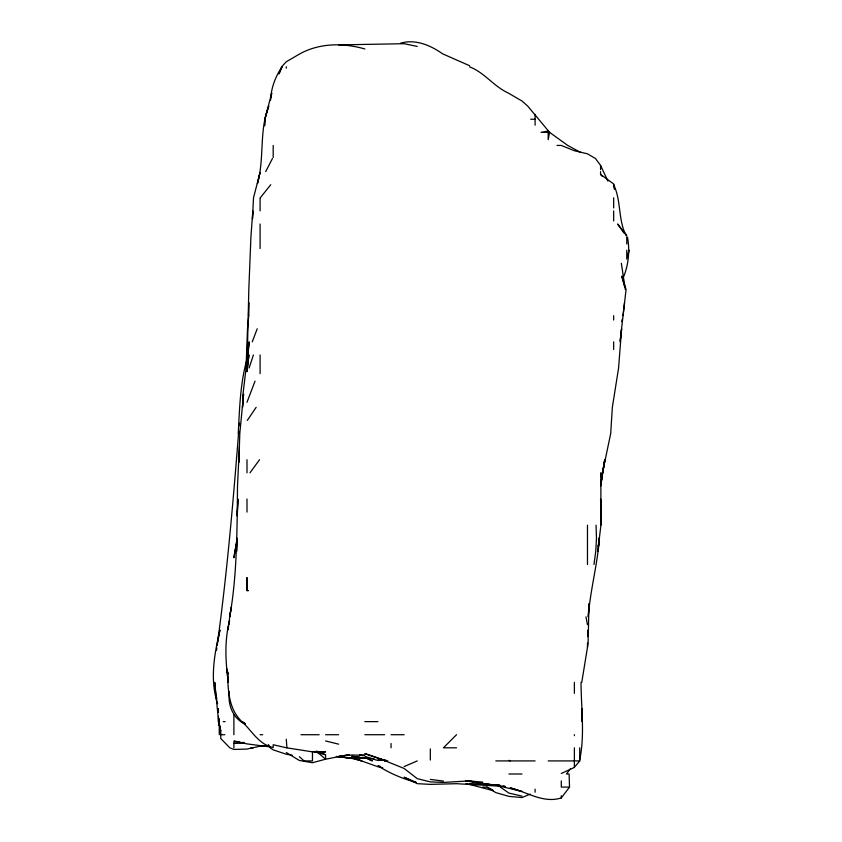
<?xml version="1.0" encoding="UTF-8"?>
<svg xmlns="http://www.w3.org/2000/svg" width="842" height="842" viewBox="0 0 842 842"><rect width="100%" height="100%" fill="white"/><g stroke="black" fill="none" stroke-linecap="round" stroke-linejoin="round"><path stroke-width="1.26" d="M219.246 734.719L219.32 719.005M588.421 629.953L588.916 603.767L588.263 616.86C590.168 590.41 597.473 564.729 599.43 538.291L598.273 546.626M237.255 512.104L237.255 516.03L238.044 499.001L237.255 512.104L237.507 485.908L239.391 446.618M229.34 691.503C227.635 704.691 232.602 718.058 245.011 724.141M600.778 476.74L600.851 472.815L600.935 525.197L598.325 546.626M252.474 218.762L253.505 197.807L260.094 172.442L257.442 183.493C264.683 158.201 258.926 130.931 268.745 106.145L264.904 119.238L264.599 125.784L264.893 119.238M218.488 716.384L218.362 721.626L219.278 725.32M238.844 459.721L238.875 462.342L239.802 433.525L243.591 394.245L242.528 407.339L242.98 394.245L249.19 341.863L247.622 358.881M252.537 218.762L252.81 210.91L250.916 237.097L248.811 289.48L247.243 358.639M579.749 759.716C584.969 734.392 581.117 708.08 581.033 682.336M246.99 364.765L247.138 361.092M581.706 721.626L582.232 708.532M587.79 636.51L588.095 629.953L588.169 643.056L581.769 682.336M238.244 433.525C239.57 408.58 240.191 383.342 246.99 359.134L246.99 362.955M237.276 512.104C236.728 547.163 235.876 582.232 229.708 616.86L231.076 608.524M627.5 237.097C629.858 250.274 628.711 263.914 623.775 276.387L621.806 276.387L626.069 289.48L620.059 341.863M248.737 315.666L247.495 328.769L246.064 368.049L246.327 365.502M238.749 430.904C233.097 502.558 226.993 574.17 217.152 645.435M239.244 425.673L239.496 423.052M246.601 362.955L246.99 359.134M270.577 100.187C271.071 88.157 275.25 76.748 282.049 66.855L279.565 72.812M623.017 315.666L624.553 302.573M620.196 340.673L620.628 337.095M620.901 334.716L621.617 328.769L618.575 368.049L612.344 407.339L610.703 433.525L602.493 472.815L600.83 484.718L604.693 459.721L600.735 485.908M216.562 650.192L216.857 647.814M600.767 484.718L602.346 472.815M271.071 97.809L271.724 93.052L264.904 119.238M593.968 564.477L595.757 551.384L596.483 538.291L596.062 525.197M228.582 626.385L227.898 629.953L231.15 607.335M229.035 624.006L229.487 621.628M217.436 643.056L219.962 629.953C214.373 654.129 209.605 679.568 217.636 703.765M621.754 321.623L622.27 319.244M229.582 620.438C224.372 640.636 225.445 661.854 228.34 682.336L227.266 669.243C228.182 687.377 227.519 708.111 241.886 721.626C252.053 730.803 258.526 744.36 273.187 747.538L273.187 744.738L286.28 747.749L312.466 751.874L325.57 751.906L316.403 751.453M246.99 402.265L255.042 381.142M249.116 368.049L253.4 354.956M252.263 341.863L257.21 328.769M278.87 74.001L281.617 66.855L286.28 61.74L299.373 54.12C319.402 42.868 343.189 42.753 364.849 48.962M265.704 171.621L272.45 158.528M247.295 420.432L256.147 407.339M249.979 472.815L259.546 459.721M570.413 768.778L566.445 774.009L569.097 774.009L569.529 787.102L561.288 797.942C543.416 803.636 526.955 792.038 510.094 787.807L521.998 791.48L495.812 785.186L465.689 780.902M260.262 197.807L270.756 184.714M574.381 767.283L579.77 760.915L579.706 747.812M456.522 734.719L443.429 747.812L456.522 747.812M561.288 773.472L574.381 767.43L574.381 747.812M404.139 766.578L417.232 760.915M530.334 794.101L521.998 797.563L508.905 796.364L495.812 792.617L486.939 787.102L482.708 787.102M400.571 43.195C415.222 38.837 430.557 45.268 442.46 53.762L469.615 65.718M220.804 738.56L229.803 747.812L233.897 749.443L246.99 749.075L260.094 746.191L267.945 745.917M348.188 754.842L325.57 759.2L312.466 762.715L299.373 760.473L286.28 752.516M349.377 754.79L338.663 756.4L351.756 755.011L364.849 755.316L359.618 754.895M237.476 743.065L233.897 743.454L244.38 742.854M239.854 742.802L243.422 742.412M363.544 757.379L351.756 758.274L336.284 756.474M363.544 757.526L351.756 758.274L338.663 756.684L351.756 758.442L361.955 760.915L354.029 758.242M368.785 758.168L364.849 758.41L351.756 756.327L359.618 757M385.804 760.052L377.953 760.463L364.849 756.895L369.617 757.611M368.785 757.863L364.849 757.989L374.016 758.589M338.663 44.9L404.139 43.7L417.232 46.436M530.66 119.238L535.091 119.238M557.025 145.434L561.288 145.434L574.381 150.739L587.474 153.812L595.494 158.528L600.567 165.411L607.935 181.146M223.225 721.626L225.13 721.626M364.849 721.626L377.953 721.626M224.846 734.719L220.804 734.719L218.867 721.626L220.804 731.214L218.615 721.626L214.721 682.336L215.847 695.439L216.899 699.007M260.094 734.719L262.715 734.719M300.941 734.719L319.171 734.719M325.57 734.719L338.663 734.719M364.849 734.719L384.668 734.719M391.046 734.719L404.139 734.719M250.811 747.812L253.358 747.812M382.373 760.031L387.836 760.915M495.812 760.915L535.091 760.915M548.184 760.915L579.77 760.915M508.905 774.009L521.998 774.009M569.529 787.102L561.288 787.102L561.288 780.892M504.979 786.46L456.522 783.692L430.325 784.376L417.232 783.66L404.139 777.229L416.043 782.292M466.994 780.776L482.708 782.092M466.994 780.734L482.708 783.818L495.812 785.186L482.708 783.828L469.615 780.881L443.429 782.428L430.325 781.881L417.232 778.639L404.139 768.462L377.953 757.884L364.849 753.622L385.51 760.915L377.953 758.947M379.258 759.031L381.879 759.2M499.38 785.039L495.812 784.618L500.569 785.523M239.854 741.844L233.897 741.128L246.99 743.886L269.619 746.854M430.325 779.397L443.429 781.102M292.237 755.221L286.28 754.243L273.187 749.854L270.156 747.812L268.377 744.538M502.948 785.975L505.326 786.428M382.71 767.746L377.953 766.778L354.24 758.337M521.998 796.132L508.905 793.08L500.295 787.102M325.57 740.96L338.663 744.17M466.047 783.502L493.423 790.733M313.666 751.59L325.57 754.832L325.57 759.2L316.213 751.106M380.331 766.399L377.953 765.725C389.635 773.356 402.623 778.692 416.043 782.418M383.478 759.958L385.689 760.915M508.905 760.326L510.263 760.915M366.986 758.432L372.332 760.915L366.986 758.316M486.939 787.102L492.475 789.754M580.927 152.602L567.729 145.434L549.542 132.331L527.766 106.145L521.998 101.019L508.305 93.052C493.791 86.463 484.582 72.57 469.615 66.855M322.297 753.095L325.57 754.832M242.043 721.626L245.011 723.499M241.991 721.626L244.99 723.688M600.567 171.621L600.567 174.41L613.66 183.956L614.744 189.482M299.373 756.726L304.099 760.915L312.466 760.915L312.466 751.79M600.567 174.41L602.209 176.283M626.764 235.434L617.607 224.004L623.943 233.066M626.29 235.907C617.87 219.951 621.47 200.943 613.66 184.714L614.449 189.482M621.806 276.387L624.669 287.101M227.677 672.811L226.803 669.243L227.75 674.01M585.969 616.86L587.474 624.69M621.354 263.293L625.301 289.48M218.478 710.911L218.162 708.532L218.488 712.458M219.036 719.005L219.257 721.626M286.28 739.244L286.901 747.812M220.53 730.793L220.804 737.834M246.748 577.58L246.99 590.221L248.316 590.674L246.99 590.674L246.99 577.58M626.764 237.097L626.764 243.991M626.764 250.19L626.764 259.147M613.66 197.807L613.66 207.932M613.66 210.91L613.66 220.93M613.66 315.666L613.66 320.044M613.66 341.863L613.66 349.525M600.567 165.411L600.567 169.6M587.474 525.197L587.474 564.477M587.474 643.056L587.474 647.298M574.381 682.336L574.381 693.334M574.381 734.719L574.381 735.708M561.288 795.722L561.288 797.942M535.091 114.333L535.091 125.216M535.091 789.154L535.091 792.238M430.325 748.906L430.325 760.084M391.046 743.539L391.046 747.812M286.28 66.855L286.28 68.16M273.187 145.434L273.187 157.486M260.094 198.196L260.094 210.91M260.094 224.004L260.094 248.516M260.094 354.956L260.094 373.659M246.99 459.721L246.99 472.815M246.99 499.001L246.99 512.104M233.897 715.047L233.897 721.626M233.897 722.457L233.897 734.719M233.897 742.17L233.897 747.812M248.727 302.573L248.579 315.666L248.727 302.573M236.991 538.291L236.602 551.384L236.991 538.291M601.335 512.104L600.725 525.197L601.377 512.104L600.567 499.001L601.335 512.104M598.946 538.291L598.115 551.384L598.946 538.291M247.38 368.049L246.99 371.701L248.948 354.956L247.39 368.049M597.936 549.005L597.609 551.384L597.967 549.005M628.827 250.19L627.764 257.336L628.858 250.19M234.95 551.384L233.897 557.783L237.065 539.48L234.992 551.384M549.542 132.331L548.184 139.677L548.184 131.068L541.006 132.331L549.542 132.331M604.945 459.721L602.546 472.815L604.945 459.721M482.708 784.312L469.615 784.134L482.708 784.312M227.824 674.01L226.803 669.243L227.845 674.01"/></g></svg>
